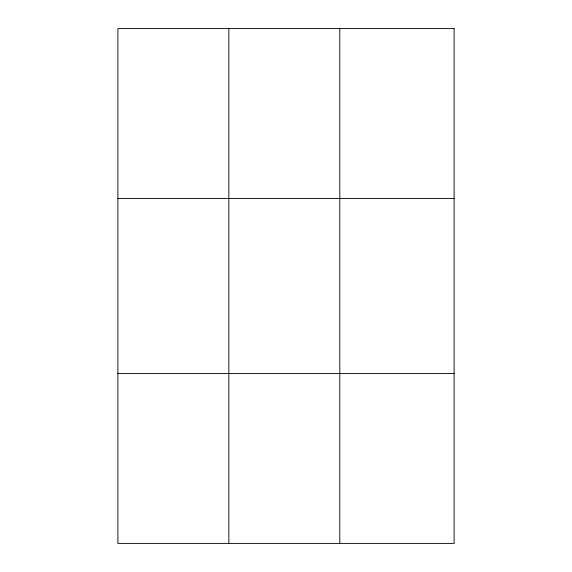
<?xml version="1.0" encoding="UTF-8"?>
<svg xmlns="http://www.w3.org/2000/svg" width="572" height="572" viewBox="0 0 572 572"><rect width="100%" height="100%" fill="white"/><g stroke="black" fill="none" stroke-linecap="round" stroke-linejoin="round"><path stroke-width="0.86" d="M117.882 198.484L454.118 198.484M117.882 373.516L454.118 373.516M339.797 28.6L339.797 543.4M228.843 28.6L228.843 543.4M454.118 28.6L117.882 28.6L117.882 543.4L454.118 543.4L454.118 28.6"/></g></svg>
